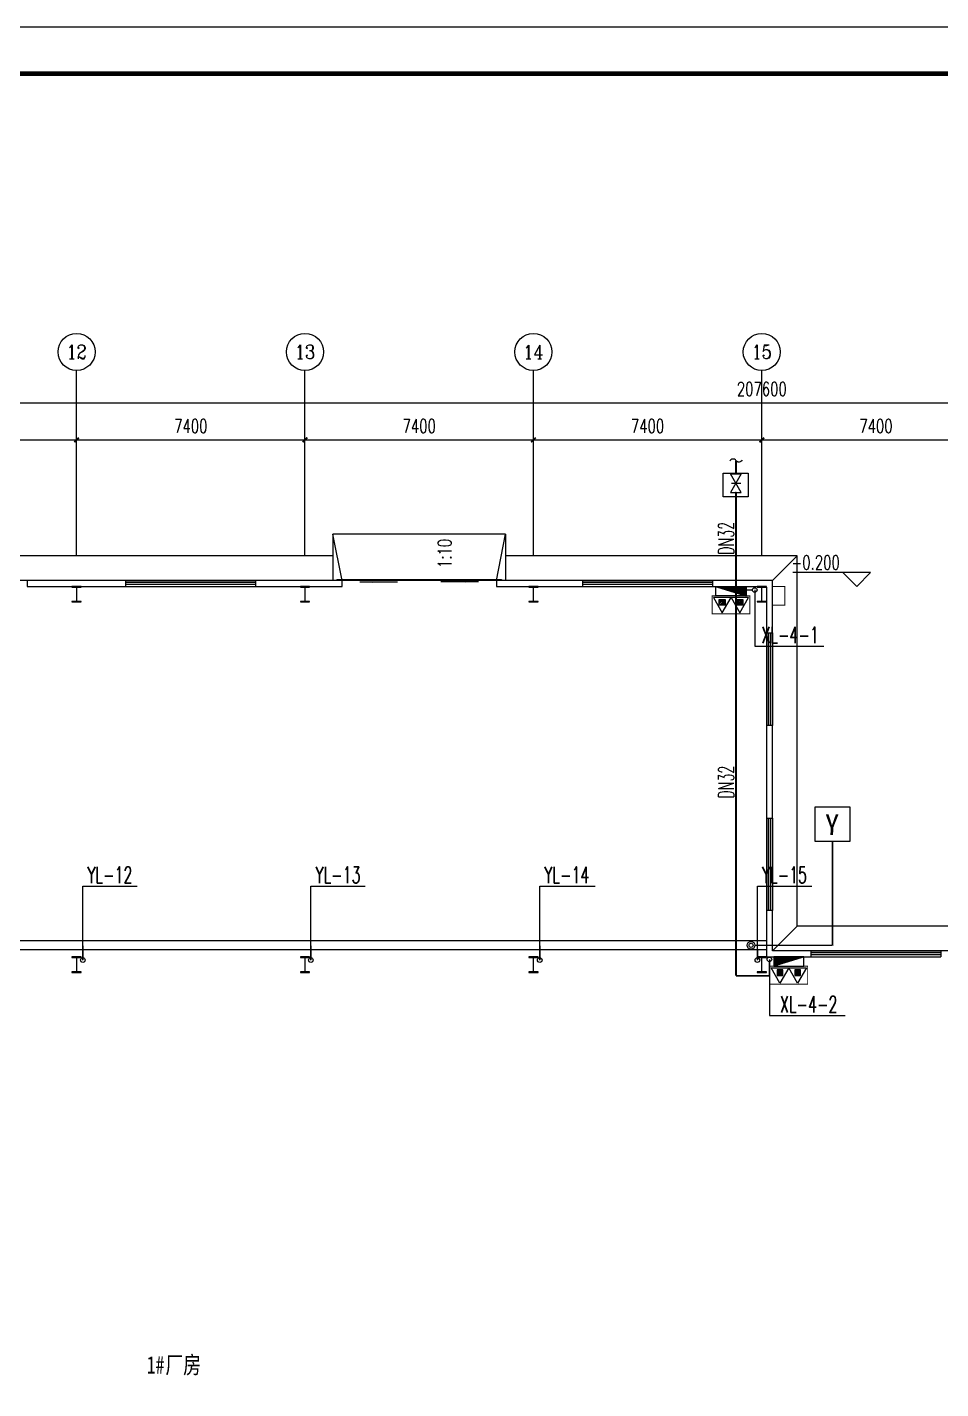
# Model space of a CAD drawing. Extents: x -409572 to -157272, y 600795 to 878326.
# Drawn here: x -310519 to -280919, y 742051 to 786159 of the extents above; entities that cross this region are included whole.
import ezdxf
from ezdxf.enums import TextEntityAlignment as Align

# ---------------------------------------------------------------- set-up
doc = ezdxf.new("R2010")
doc.units = 0
doc.header["$LTSCALE"] = 1000
doc.header["$MEASUREMENT"] = 0
for name, pattern in [('CENTER2', [1.125, 0.75, -0.125, 0.125, -0.125]), ('DASHDOT2', [0.5, 0.25, -0.125, 0, -0.125]), ('PHANTOM2', [1.25, 0.625, -0.125, 0.125, -0.125, 0.125, -0.125])]:
    doc.linetypes.add(name, pattern=pattern)
doc.layers.get('0').update_dxf_attribs({"linetype": 'CONTINUOUS'})
doc.layers.get('DEFPOINTS').update_dxf_attribs({"linetype": 'CONTINUOUS'})
for name, color, linetype in [('_TCH_MASK', 7, 'CONTINUOUS'), ('AXIS', 3, 'CONTINUOUS'), ('AXIS_TEXT', 7, 'CONTINUOUS'), ('COLUMN', 9, 'CONTINUOUS'), ('DIM_ELEV', 3, 'CONTINUOUS'), ('DIM_SYMB', 3, 'CONTINUOUS'), ('DIM_消防', 3, 'CONTINUOUS'), ('DIM_雨水', 3, 'CONTINUOUS'), ('EQUIP_消防', 7, 'CONTINUOUS'), ('GROUND', 2, 'CONTINUOUS'), ('PIPE-消防', 1, 'CONTINUOUS'), ('PIPE-雨水', 4, 'PHANTOM2'), ('PUB_TEXT', 7, 'CONTINUOUS'), ('PUB_TITLE', 4, 'CONTINUOUS'), ('STAIR', 2, 'CONTINUOUS'), ('TWT_TEXT', 7, 'CONTINUOUS'), ('VALVE_消防', 7, 'CONTINUOUS'), ('VPIPE-消防', 1, 'DASHDOT2'), ('VPIPE-雨水', 4, 'PHANTOM2'), ('WALL', 9, 'CONTINUOUS'), ('WINDOW', 4, 'CONTINUOUS'), ('WIRE-照明', 1, 'CONTINUOUS'), ('雨水', 6, 'CONTINUOUS')]:
    doc.layers.add(name, color=color, linetype=linetype)
doc.styles.add('_TCH_AXIS', font='COMPLEX', dxfattribs={"bigfont": 'GBCBIG'})
doc.styles.add('_TCH_DIM', font='SIMPLEX', dxfattribs={"bigfont": 'GBCBIG'})
doc.styles.add('_TWT_SERIAL', font='COMPLEX', dxfattribs={"width": 0.8, "height": 3.5, "bigfont": 'HZTXT'})
doc.styles.add('COMPLEX', font='COMPLEX')
doc.styles.add('DIM_FONT', font='SIMPLEX.shx', dxfattribs={"width": 0.7})
doc.styles.add('STY53', font='COMPLEX', dxfattribs={"width": 0.6, "bigfont": 'HZTXT'})
doc.styles.add('图签黑体', font='simhei.ttf', dxfattribs={"width": 0.75})
doc.styles.add('宋体', font='')
doc.styles.get('宋体').set_extended_font_data('SimSun')
doc.dimstyles.new('DIMN150', dxfattribs={"dimscale": 1.5, "dimtxt": 300, "dimasz": 100, "dimexe": 250, "dimexo": 300, "dimgap": 150, "dimtad": 1, "dimdec": 0, "dimzin": 0, "dimtxsty": 'DIM_FONT', "dimblk": 'ARCHTICK', "dimcen": 0.09, "dimclrt": 7, "dimazin": 3, "dimtfac": 1, "dimtdec": 0, "dimtix": 1, "dimtmove": 0, "dimatfit": 3, "dimtolj": 1, "dimtzin": 0})

# ---------------------------------------------------------------- blocks, each defined once
blk = doc.blocks.new('$WINLIB2D$00000001')
at = {"color": 0}
for points in [[(-0.5, 0.5), (-0.5, -0.5)], [(-0.5, 0.5), (0.5, 0.5)], [(0.5, -0.5), (0.5, 0.5)], [(0.5, 0.167), (-0.5, 0.167)], [(0.5, -0.167), (-0.5, -0.167)], [(-0.5, -0.5), (0.5, -0.5)]]:
    blk.add_lwpolyline(points, dxfattribs=at)
blk = doc.blocks.new('$DORLIB2D$00000130')
at = {"color": 0, "linetype": 'CONTINUOUS'}
for p, q in [((-0.5333, 0.6601), (-0.5333, 0.5127)), ((0, 0.6601), (-0.5333, 0.6601)), ((0, 0.5127), (0, 0.6601)), ((0.5333, 0.6601), (0, 0.6601)), ((0.5333, 0.6601), (0.5333, 0.5127)), ((0, 0.5127), (-0.5333, 0.5127)), ((0.5333, 0.5127), (0, 0.5127)), ((-0.3853, 0.2694), (-0.1396, 0.2694)), ((-0.3853, 0.2694), (-0.2999, 0.2144)), ((-0.2999, 0.2144), (-0.2999, 0.2694)), ((0.3853, 0.2694), (0.1396, 0.2694)), ((0.2999, 0.2144), (0.2999, 0.2694)), ((0.3853, 0.2694), (0.2999, 0.2144))]:
    blk.add_line(p, q, dxfattribs=at)
blk = doc.blocks.new('_AXISO')
blk.add_circle((0, 0), 0.5)
at = {"layer": 'AXIS_TEXT', "style": 'COMPLEX', "width": 1.041667}
blk.add_attdef('A', text='', height=0.56, dxfattribs=at).set_placement((-0.25, -0.28), (0.25, -0.28), align=Align.FIT)
blk = doc.blocks.new('_ARCHTICK')
at = {"color": 0, "linetype": 'BYBLOCK', "const_width": 0.4}
blk.add_lwpolyline([(-0.5, -0.5), (0.5, 0.5)], dxfattribs=at)
blk = doc.blocks.new('*D86')
at = {"layer": 'AXIS', "color": 0}
for p, q in [((-390519, 767595), (-390519, 772470)), ((-182919, 767595), (-182919, 772470)), ((-390519, 772095), (-182919, 772095))]:
    blk.add_line(p, q, dxfattribs=at)
at = {"layer": 'DEFPOINTS', "color": 0}
for p in [(-182919, 772095), (-390519, 767145), (-182919, 767145)]:
    blk.add_point(p, dxfattribs=at)
at = {"layer": 'AXIS', "color": 0, "xscale": 150, "yscale": 150, "zscale": 150, "rotation": 180}
blk.add_blockref('_ARCHTICK', (-390519, 772095), dxfattribs=at)
at = {"layer": 'AXIS', "color": 0, "xscale": 150, "yscale": 150, "zscale": 150}
blk.add_blockref('_ARCHTICK', (-182919, 772095), dxfattribs=at)
at = {"layer": 'AXIS', "color": 7, "insert": (-286719, 772545), "char_height": 450, "attachment_point": 5, "style": 'DIM_FONT'}
blk.add_mtext('\\A1;207600', dxfattribs=at)
blk = doc.blocks.new('*D98')
at = {"layer": 'AXIS', "color": 0}
for p, q in [((-316319, 767595), (-316319, 771270)), ((-308919, 767595), (-308919, 771270)), ((-316319, 770895), (-308919, 770895))]:
    blk.add_line(p, q, dxfattribs=at)
at = {"layer": 'DEFPOINTS', "color": 0}
for p in [(-308919, 770895), (-316319, 767145), (-308919, 767145)]:
    blk.add_point(p, dxfattribs=at)
at = {"layer": 'AXIS', "color": 0, "xscale": 150, "yscale": 150, "zscale": 150, "rotation": 180}
blk.add_blockref('_ARCHTICK', (-316319, 770895), dxfattribs=at)
at = {"layer": 'AXIS', "color": 0, "xscale": 150, "yscale": 150, "zscale": 150}
blk.add_blockref('_ARCHTICK', (-308919, 770895), dxfattribs=at)
at = {"layer": 'AXIS', "color": 7, "insert": (-312619, 771345), "char_height": 450, "attachment_point": 5, "style": 'DIM_FONT'}
blk.add_mtext('\\A1;7400', dxfattribs=at)
blk = doc.blocks.new('*D99')
at = {"layer": 'AXIS', "color": 0}
for p, q in [((-308919, 767595), (-308919, 771270)), ((-301519, 767595), (-301519, 771270)), ((-308919, 770895), (-301519, 770895))]:
    blk.add_line(p, q, dxfattribs=at)
at = {"layer": 'DEFPOINTS', "color": 0}
for p in [(-301519, 770895), (-308919, 767145), (-301519, 767145)]:
    blk.add_point(p, dxfattribs=at)
at = {"layer": 'AXIS', "color": 0, "xscale": 150, "yscale": 150, "zscale": 150, "rotation": 180}
blk.add_blockref('_ARCHTICK', (-308919, 770895), dxfattribs=at)
at = {"layer": 'AXIS', "color": 0, "xscale": 150, "yscale": 150, "zscale": 150}
blk.add_blockref('_ARCHTICK', (-301519, 770895), dxfattribs=at)
at = {"layer": 'AXIS', "color": 7, "insert": (-305219, 771345), "char_height": 450, "attachment_point": 5, "style": 'DIM_FONT'}
blk.add_mtext('\\A1;7400', dxfattribs=at)
blk = doc.blocks.new('*D100')
at = {"layer": 'AXIS', "color": 0}
for p, q in [((-301519, 767595), (-301519, 771270)), ((-294119, 767595), (-294119, 771270)), ((-301519, 770895), (-294119, 770895))]:
    blk.add_line(p, q, dxfattribs=at)
at = {"layer": 'DEFPOINTS', "color": 0}
for p in [(-294119, 770895), (-301519, 767145), (-294119, 767145)]:
    blk.add_point(p, dxfattribs=at)
at = {"layer": 'AXIS', "color": 0, "xscale": 150, "yscale": 150, "zscale": 150, "rotation": 180}
blk.add_blockref('_ARCHTICK', (-301519, 770895), dxfattribs=at)
at = {"layer": 'AXIS', "color": 0, "xscale": 150, "yscale": 150, "zscale": 150}
blk.add_blockref('_ARCHTICK', (-294119, 770895), dxfattribs=at)
at = {"layer": 'AXIS', "color": 7, "insert": (-297819, 771345), "char_height": 450, "attachment_point": 5, "style": 'DIM_FONT'}
blk.add_mtext('\\A1;7400', dxfattribs=at)
blk = doc.blocks.new('*D101')
at = {"layer": 'AXIS', "color": 0}
for p, q in [((-294119, 767595), (-294119, 771270)), ((-286719, 767595), (-286719, 771270)), ((-294119, 770895), (-286719, 770895))]:
    blk.add_line(p, q, dxfattribs=at)
at = {"layer": 'DEFPOINTS', "color": 0}
for p in [(-286719, 770895), (-294119, 767145), (-286719, 767145)]:
    blk.add_point(p, dxfattribs=at)
at = {"layer": 'AXIS', "color": 0, "xscale": 150, "yscale": 150, "zscale": 150, "rotation": 180}
blk.add_blockref('_ARCHTICK', (-294119, 770895), dxfattribs=at)
at = {"layer": 'AXIS', "color": 0, "xscale": 150, "yscale": 150, "zscale": 150}
blk.add_blockref('_ARCHTICK', (-286719, 770895), dxfattribs=at)
at = {"layer": 'AXIS', "color": 7, "insert": (-290419, 771345), "char_height": 450, "attachment_point": 5, "style": 'DIM_FONT'}
blk.add_mtext('\\A1;7400', dxfattribs=at)
blk = doc.blocks.new('*D102')
at = {"layer": 'AXIS', "color": 0}
for p, q in [((-286719, 767595), (-286719, 771270)), ((-279319, 767595), (-279319, 771270)), ((-286719, 770895), (-279319, 770895))]:
    blk.add_line(p, q, dxfattribs=at)
at = {"layer": 'DEFPOINTS', "color": 0}
for p in [(-279319, 770895), (-286719, 767145), (-279319, 767145)]:
    blk.add_point(p, dxfattribs=at)
at = {"layer": 'AXIS', "color": 0, "xscale": 150, "yscale": 150, "zscale": 150, "rotation": 180}
blk.add_blockref('_ARCHTICK', (-286719, 770895), dxfattribs=at)
at = {"layer": 'AXIS', "color": 0, "xscale": 150, "yscale": 150, "zscale": 150}
blk.add_blockref('_ARCHTICK', (-279319, 770895), dxfattribs=at)
at = {"layer": 'AXIS', "color": 7, "insert": (-283019, 771345), "char_height": 450, "attachment_point": 5, "style": 'DIM_FONT'}
blk.add_mtext('\\A1;7400', dxfattribs=at)
blk = doc.blocks.new('$ATTACHMENT$00000214')
h = blk.add_hatch()
h.set_pattern_fill('ANSI31', color=256, scale=200, style=0)
h.set_pattern_definition([(45, (-38543.802, -6842.639), (-17.67767, 17.67767), [])])
h.paths.add_polyline_path([(-65, 2), (65, 2), (65, -128), (-65, -128)])
for points in [[(0, 172), (-198, -172), (198, -172)], [(-65, 2), (65, 2), (65, -128), (-65, -128)]]:
    blk.add_lwpolyline(points, close=True)
blk = doc.blocks.new('D22222')
at = {"layer": 'PIPE-消防', "color": 3, "ltscale": 2, "const_width": 20}
blk.add_lwpolyline([(-220006, -23693), (-219158, -23693), (-219158, -24098), (-220006, -24098)], close=True, dxfattribs=at)
at = {"layer": 'EQUIP_消防', "rotation": 180}
for p in [(-219780, -23901), (-219383, -23901)]:
    blk.add_blockref('$ATTACHMENT$00000214', p, dxfattribs=at)
blk = doc.blocks.new('PSLG')
for radius in [0.75, 0.4]:
    blk.add_circle((0, 0), radius)
blk = doc.blocks.new('*X12')
at = {"color": 0}
for p, q in [((7200.6125, 5700.6125), (7201, 5700.6125)), ((7200.61875, 5700.61875), (7201, 5700.61875)), ((7200.625, 5700.625), (7201, 5700.625)), ((7200.63125, 5700.63125), (7201, 5700.63125)), ((7200.6375, 5700.6375), (7201, 5700.6375)), ((7200.64375, 5700.64375), (7201, 5700.64375)), ((7200.65, 5700.65), (7201, 5700.65)), ((7200.65625, 5700.65625), (7201, 5700.65625)), ((7200.6625, 5700.6625), (7201, 5700.6625)), ((7200.66875, 5700.66875), (7201, 5700.66875)), ((7200.675, 5700.675), (7201, 5700.675)), ((7200.68125, 5700.68125), (7201, 5700.68125)), ((7200.6875, 5700.6875), (7201, 5700.6875)), ((7200.69375, 5700.69375), (7201, 5700.69375)), ((7200.7, 5700.7), (7201, 5700.7)), ((7200.70625, 5700.70625), (7201, 5700.70625)), ((7200.7125, 5700.7125), (7201, 5700.7125)), ((7200.71875, 5700.71875), (7201, 5700.71875)), ((7200.725, 5700.725), (7201, 5700.725)), ((7200.73125, 5700.73125), (7201, 5700.73125)), ((7200.7375, 5700.7375), (7201, 5700.7375)), ((7200.74375, 5700.74375), (7201, 5700.74375)), ((7200.75, 5700.75), (7201, 5700.75)), ((7200.75625, 5700.75625), (7201, 5700.75625)), ((7200.7625, 5700.7625), (7201, 5700.7625)), ((7200.76875, 5700.76875), (7201, 5700.76875)), ((7200.775, 5700.775), (7201, 5700.775)), ((7200.78125, 5700.78125), (7201, 5700.78125)), ((7200.7875, 5700.7875), (7201, 5700.7875)), ((7200.79375, 5700.79375), (7201, 5700.79375)), ((7200.8, 5700.8), (7201, 5700.8)), ((7200.80625, 5700.80625), (7201, 5700.80625)), ((7200.8125, 5700.8125), (7201, 5700.8125)), ((7200.81875, 5700.81875), (7201, 5700.81875)), ((7200.825, 5700.825), (7201, 5700.825)), ((7200.83125, 5700.83125), (7201, 5700.83125)), ((7200.8375, 5700.8375), (7201, 5700.8375)), ((7200.84375, 5700.84375), (7201, 5700.84375)), ((7200.85, 5700.85), (7201, 5700.85)), ((7200.85625, 5700.85625), (7201, 5700.85625)), ((7200.8625, 5700.8625), (7201, 5700.8625)), ((7200.86875, 5700.86875), (7201, 5700.86875)), ((7200.875, 5700.875), (7201, 5700.875)), ((7200.88125, 5700.88125), (7201, 5700.88125)), ((7200.8875, 5700.8875), (7201, 5700.8875)), ((7200.89375, 5700.89375), (7201, 5700.89375)), ((7200.9, 5700.9), (7201, 5700.9)), ((7200.90625, 5700.90625), (7201, 5700.90625)), ((7200.9125, 5700.9125), (7201, 5700.9125)), ((7200.91875, 5700.91875), (7201, 5700.91875)), ((7200.925, 5700.925), (7201, 5700.925)), ((7200.93125, 5700.93125), (7201, 5700.93125)), ((7200.9375, 5700.9375), (7201, 5700.9375)), ((7200.94375, 5700.94375), (7201, 5700.94375)), ((7200.95, 5700.95), (7201, 5700.95)), ((7200.95625, 5700.95625), (7201, 5700.95625)), ((7200.9625, 5700.9625), (7201, 5700.9625)), ((7200.96875, 5700.96875), (7201, 5700.96875)), ((7200.975, 5700.975), (7201, 5700.975)), ((7200.98125, 5700.98125), (7201, 5700.98125)), ((7200.9875, 5700.9875), (7201, 5700.9875)), ((7200.99375, 5700.99375), (7201, 5700.99375)), ((7200.1625, 5700.1625), (7201, 5700.1625)), ((7200.16875, 5700.16875), (7201, 5700.16875)), ((7200.175, 5700.175), (7201, 5700.175)), ((7200.18125, 5700.18125), (7201, 5700.18125)), ((7200.1875, 5700.1875), (7201, 5700.1875)), ((7200.19375, 5700.19375), (7201, 5700.19375)), ((7200.2, 5700.2), (7201, 5700.2)), ((7200.20625, 5700.20625), (7201, 5700.20625)), ((7200.2125, 5700.2125), (7201, 5700.2125)), ((7200.21875, 5700.21875), (7201, 5700.21875)), ((7200.225, 5700.225), (7201, 5700.225)), ((7200.23125, 5700.23125), (7201, 5700.23125)), ((7200.2375, 5700.2375), (7201, 5700.2375)), ((7200.24375, 5700.24375), (7201, 5700.24375)), ((7200.25, 5700.25), (7201, 5700.25)), ((7200.25625, 5700.25625), (7201, 5700.25625)), ((7200.2625, 5700.2625), (7201, 5700.2625)), ((7200.26875, 5700.26875), (7201, 5700.26875)), ((7200.275, 5700.275), (7201, 5700.275)), ((7200.28125, 5700.28125), (7201, 5700.28125)), ((7200.2875, 5700.2875), (7201, 5700.2875)), ((7200.29375, 5700.29375), (7201, 5700.29375)), ((7200.3, 5700.3), (7201, 5700.3)), ((7200.30625, 5700.30625), (7201, 5700.30625)), ((7200.3125, 5700.3125), (7201, 5700.3125)), ((7200.31875, 5700.31875), (7201, 5700.31875)), ((7200.325, 5700.325), (7201, 5700.325)), ((7200.33125, 5700.33125), (7201, 5700.33125)), ((7200.3375, 5700.3375), (7201, 5700.3375)), ((7200.34375, 5700.34375), (7201, 5700.34375)), ((7200.35, 5700.35), (7201, 5700.35)), ((7200.35625, 5700.35625), (7201, 5700.35625)), ((7200.3625, 5700.3625), (7201, 5700.3625)), ((7200.36875, 5700.36875), (7201, 5700.36875)), ((7200.375, 5700.375), (7201, 5700.375)), ((7200.38125, 5700.38125), (7201, 5700.38125)), ((7200.3875, 5700.3875), (7201, 5700.3875)), ((7200.39375, 5700.39375), (7201, 5700.39375)), ((7200.4, 5700.4), (7201, 5700.4)), ((7200.40625, 5700.40625), (7201, 5700.40625)), ((7200.4125, 5700.4125), (7201, 5700.4125)), ((7200.41875, 5700.41875), (7201, 5700.41875)), ((7200.425, 5700.425), (7201, 5700.425)), ((7200.43125, 5700.43125), (7201, 5700.43125)), ((7200.4375, 5700.4375), (7201, 5700.4375)), ((7200.44375, 5700.44375), (7201, 5700.44375)), ((7200.45, 5700.45), (7201, 5700.45)), ((7200.45625, 5700.45625), (7201, 5700.45625)), ((7200.4625, 5700.4625), (7201, 5700.4625)), ((7200.46875, 5700.46875), (7201, 5700.46875)), ((7200.475, 5700.475), (7201, 5700.475)), ((7200.48125, 5700.48125), (7201, 5700.48125)), ((7200.4875, 5700.4875), (7201, 5700.4875)), ((7200.49375, 5700.49375), (7201, 5700.49375)), ((7200.5, 5700.5), (7201, 5700.5)), ((7200.50625, 5700.50625), (7201, 5700.50625)), ((7200.5125, 5700.5125), (7201, 5700.5125)), ((7200.51875, 5700.51875), (7201, 5700.51875)), ((7200.525, 5700.525), (7201, 5700.525)), ((7200.53125, 5700.53125), (7201, 5700.53125)), ((7200.5375, 5700.5375), (7201, 5700.5375)), ((7200.54375, 5700.54375), (7201, 5700.54375)), ((7200.55, 5700.55), (7201, 5700.55)), ((7200.55625, 5700.55625), (7201, 5700.55625)), ((7200.5625, 5700.5625), (7201, 5700.5625)), ((7200.56875, 5700.56875), (7201, 5700.56875)), ((7200.575, 5700.575), (7201, 5700.575)), ((7200.58125, 5700.58125), (7201, 5700.58125)), ((7200.5875, 5700.5875), (7201, 5700.5875)), ((7200.59375, 5700.59375), (7201, 5700.59375)), ((7200.6, 5700.6), (7201, 5700.6)), ((7200.60625, 5700.60625), (7201, 5700.60625)), ((7200.00625, 5700.00625), (7201, 5700.00625)), ((7200.0125, 5700.0125), (7201, 5700.0125)), ((7200.01875, 5700.01875), (7201, 5700.01875)), ((7200.025, 5700.025), (7201, 5700.025)), ((7200.03125, 5700.03125), (7201, 5700.03125)), ((7200.0375, 5700.0375), (7201, 5700.0375)), ((7200.04375, 5700.04375), (7201, 5700.04375)), ((7200.05, 5700.05), (7201, 5700.05)), ((7200.05625, 5700.05625), (7201, 5700.05625)), ((7200.0625, 5700.0625), (7201, 5700.0625)), ((7200.06875, 5700.06875), (7201, 5700.06875)), ((7200.075, 5700.075), (7201, 5700.075)), ((7200.08125, 5700.08125), (7201, 5700.08125)), ((7200.0875, 5700.0875), (7201, 5700.0875)), ((7200.09375, 5700.09375), (7201, 5700.09375)), ((7200.1, 5700.1), (7201, 5700.1)), ((7200.10625, 5700.10625), (7201, 5700.10625)), ((7200.1125, 5700.1125), (7201, 5700.1125)), ((7200.11875, 5700.11875), (7201, 5700.11875)), ((7200.125, 5700.125), (7201, 5700.125)), ((7200.13125, 5700.13125), (7201, 5700.13125)), ((7200.1375, 5700.1375), (7201, 5700.1375)), ((7200.14375, 5700.14375), (7201, 5700.14375)), ((7200.15, 5700.15), (7201, 5700.15)), ((7200.15625, 5700.15625), (7201, 5700.15625))]:
    blk.add_line(p, q, dxfattribs=at)
blk = doc.blocks.new('$ATTACHMENT$00000088')
for p, q in [((325, 0), (-325, -200)), ((325, 0), (-325, 0)), ((-325, 0), (-325, -200)), ((325, -200), (325, 0)), ((-325, -200), (325, -200))]:
    blk.add_line(p, q)
at = {"xscale": 650, "yscale": 200, "zscale": 650, "rotation": 180}
blk.add_blockref('*X12', (4680325, 1140000), dxfattribs=at)
blk = doc.blocks.new('$VALVE$00000296')
for points in [[(-125, 72), (-125, -72), (125, 72), (125, -72), (-125, 72)], [(0, 60), (0, -64)]]:
    blk.add_lwpolyline(points)
for p in [(-125, 0), (125, 0)]:
    blk.add_point(p)
blk = doc.blocks.new('$TWTSYS$00000132')
at = {"elevation": 0}
blk.add_lwpolyline([(7, -101, -0.575183), (0, 0, 0.604745), (-11, 101, 16.924828)], format="xyb", dxfattribs=at)
blk = doc.blocks.new('JOJ')
at = {"color": 8, "const_width": 30}
blk.add_lwpolyline([(-286368.8, 765545.4), (-285968.8, 765545.4), (-285968.8, 766145.4), (-286368.8, 766145.4)], dxfattribs=at)
at = {"layer": '_TCH_MASK', "color": 8}
for p, q in [((-390318.8, 754679), (-286568.8, 754679)), ((-286568.8, 754379), (-390318.8, 754379))]:
    blk.add_line(p, q, dxfattribs=at)
at = {"layer": 'AXIS', "color": 8}
for p, q in [((-308918.8, 767145.4), (-308918.8, 773145.4)), ((-301518.8, 767145.4), (-301518.8, 773145.4)), ((-294118.8, 767145.4), (-294118.8, 773145.4)), ((-286718.8, 767145.4), (-286718.8, 773145.4))]:
    blk.add_line(p, q, dxfattribs=at)
at = {"layer": 'COLUMN', "color": 8}
for p, q in [((-308768.8, 766145.4), (-309068.8, 766145.4)), ((-309068.8, 766145.4), (-309068.8, 766127.4)), ((-309068.8, 766127.4), (-308928.8, 766127.4)), ((-308928.8, 766127.4), (-308923.8, 766122.4)), ((-308923.8, 766122.4), (-308923.8, 765668.4)), ((-308913.8, 766122.4), (-308908.8, 766127.4)), ((-308913.8, 765668.4), (-308913.8, 766122.4)), ((-308908.8, 766127.4), (-308768.8, 766127.4)), ((-308768.8, 766127.4), (-308768.8, 766145.4)), ((-301368.8, 766145.4), (-301668.8, 766145.4)), ((-301668.8, 766145.4), (-301668.8, 766127.4)), ((-301668.8, 766127.4), (-301528.8, 766127.4)), ((-301528.8, 766127.4), (-301523.8, 766122.4)), ((-301523.8, 766122.4), (-301523.8, 765668.4)), ((-301513.8, 766122.4), (-301508.8, 766127.4)), ((-301513.8, 765668.4), (-301513.8, 766122.4)), ((-301508.8, 766127.4), (-301368.8, 766127.4)), ((-301368.8, 766127.4), (-301368.8, 766145.4)), ((-293968.8, 766145.4), (-294268.8, 766145.4)), ((-294268.8, 766145.4), (-294268.8, 766127.4)), ((-294268.8, 766127.4), (-294128.8, 766127.4)), ((-294128.8, 766127.4), (-294123.8, 766122.4)), ((-294123.8, 766122.4), (-294123.8, 765668.4)), ((-294113.8, 766122.4), (-294108.8, 766127.4)), ((-294113.8, 765668.4), (-294113.8, 766122.4)), ((-294108.8, 766127.4), (-293968.8, 766127.4)), ((-293968.8, 766127.4), (-293968.8, 766145.4)), ((-286568.8, 766145.4), (-286868.8, 766145.4)), ((-286868.8, 766145.4), (-286868.8, 766127.4)), ((-286868.8, 766127.4), (-286728.8, 766127.4)), ((-286728.8, 766127.4), (-286723.8, 766122.4)), ((-286723.8, 766122.4), (-286723.8, 765668.4)), ((-286713.8, 766122.4), (-286708.8, 766127.4)), ((-286713.8, 765668.4), (-286713.8, 766122.4)), ((-286708.8, 766127.4), (-286568.8, 766127.4)), ((-286568.8, 766127.4), (-286568.8, 766145.4)), ((-308928.8, 765663.4), (-309068.8, 765663.4)), ((-309068.8, 765663.4), (-309068.8, 765645.4)), ((-309068.8, 765645.4), (-308768.8, 765645.4)), ((-308923.8, 765668.4), (-308928.8, 765663.4)), ((-308908.8, 765663.4), (-308913.8, 765668.4)), ((-308768.8, 765663.4), (-308908.8, 765663.4)), ((-308768.8, 765645.4), (-308768.8, 765663.4)), ((-301528.8, 765663.4), (-301668.8, 765663.4)), ((-301668.8, 765663.4), (-301668.8, 765645.4)), ((-301668.8, 765645.4), (-301368.8, 765645.4)), ((-301523.8, 765668.4), (-301528.8, 765663.4)), ((-301508.8, 765663.4), (-301513.8, 765668.4)), ((-301368.8, 765663.4), (-301508.8, 765663.4)), ((-301368.8, 765645.4), (-301368.8, 765663.4)), ((-294128.8, 765663.4), (-294268.8, 765663.4)), ((-294268.8, 765663.4), (-294268.8, 765645.4)), ((-294268.8, 765645.4), (-293968.8, 765645.4)), ((-294123.8, 765668.4), (-294128.8, 765663.4)), ((-294108.8, 765663.4), (-294113.8, 765668.4)), ((-293968.8, 765663.4), (-294108.8, 765663.4)), ((-293968.8, 765645.4), (-293968.8, 765663.4)), ((-286728.8, 765663.4), (-286868.8, 765663.4)), ((-286868.8, 765663.4), (-286868.8, 765645.4)), ((-286868.8, 765645.4), (-286568.8, 765645.4)), ((-286723.8, 765668.4), (-286728.8, 765663.4)), ((-286708.8, 765663.4), (-286713.8, 765668.4)), ((-286568.8, 765663.4), (-286708.8, 765663.4)), ((-286568.8, 765645.4), (-286568.8, 765663.4)), ((-308768.8, 754145.4), (-309068.8, 754145.4)), ((-309068.8, 754145.4), (-309068.8, 754127.4)), ((-309068.8, 754127.4), (-308928.8, 754127.4)), ((-308928.8, 754127.4), (-308923.8, 754122.4)), ((-308923.8, 754122.4), (-308923.8, 753668.4)), ((-308913.8, 754122.4), (-308908.8, 754127.4)), ((-308913.8, 753668.4), (-308913.8, 754122.4)), ((-308908.8, 754127.4), (-308768.8, 754127.4)), ((-308768.8, 754127.4), (-308768.8, 754145.4)), ((-301368.8, 754145.4), (-301668.8, 754145.4)), ((-301668.8, 754145.4), (-301668.8, 754127.4)), ((-301668.8, 754127.4), (-301528.8, 754127.4)), ((-301528.8, 754127.4), (-301523.8, 754122.4)), ((-301523.8, 754122.4), (-301523.8, 753668.4)), ((-301513.8, 754122.4), (-301508.8, 754127.4)), ((-301513.8, 753668.4), (-301513.8, 754122.4)), ((-301508.8, 754127.4), (-301368.8, 754127.4)), ((-301368.8, 754127.4), (-301368.8, 754145.4)), ((-293968.8, 754145.4), (-294268.8, 754145.4)), ((-294268.8, 754145.4), (-294268.8, 754127.4)), ((-294268.8, 754127.4), (-294128.8, 754127.4)), ((-294128.8, 754127.4), (-294123.8, 754122.4)), ((-294123.8, 754122.4), (-294123.8, 753668.4)), ((-294113.8, 754122.4), (-294108.8, 754127.4)), ((-294113.8, 753668.4), (-294113.8, 754122.4)), ((-294108.8, 754127.4), (-293968.8, 754127.4)), ((-293968.8, 754127.4), (-293968.8, 754145.4)), ((-286568.8, 754145.4), (-286868.8, 754145.4)), ((-286868.8, 754145.4), (-286868.8, 754127.4)), ((-286868.8, 754127.4), (-286728.8, 754127.4)), ((-286728.8, 754127.4), (-286723.8, 754122.4)), ((-286723.8, 754122.4), (-286723.8, 753668.4)), ((-286713.8, 754122.4), (-286708.8, 754127.4)), ((-286713.8, 753668.4), (-286713.8, 754122.4)), ((-286708.8, 754127.4), (-286568.8, 754127.4)), ((-286568.8, 754127.4), (-286568.8, 754145.4)), ((-308928.8, 753663.4), (-309068.8, 753663.4)), ((-309068.8, 753663.4), (-309068.8, 753645.4)), ((-309068.8, 753645.4), (-308768.8, 753645.4)), ((-308923.8, 753668.4), (-308928.8, 753663.4)), ((-308908.8, 753663.4), (-308913.8, 753668.4)), ((-308768.8, 753663.4), (-308908.8, 753663.4)), ((-308768.8, 753645.4), (-308768.8, 753663.4)), ((-301528.8, 753663.4), (-301668.8, 753663.4)), ((-301668.8, 753663.4), (-301668.8, 753645.4)), ((-301668.8, 753645.4), (-301368.8, 753645.4)), ((-301523.8, 753668.4), (-301528.8, 753663.4)), ((-301508.8, 753663.4), (-301513.8, 753668.4)), ((-301368.8, 753663.4), (-301508.8, 753663.4)), ((-301368.8, 753645.4), (-301368.8, 753663.4)), ((-294128.8, 753663.4), (-294268.8, 753663.4)), ((-294268.8, 753663.4), (-294268.8, 753645.4)), ((-294268.8, 753645.4), (-293968.8, 753645.4)), ((-294123.8, 753668.4), (-294128.8, 753663.4)), ((-294108.8, 753663.4), (-294113.8, 753668.4)), ((-293968.8, 753663.4), (-294108.8, 753663.4)), ((-293968.8, 753645.4), (-293968.8, 753663.4)), ((-286728.8, 753663.4), (-286868.8, 753663.4)), ((-286868.8, 753663.4), (-286868.8, 753645.4)), ((-286868.8, 753645.4), (-286568.8, 753645.4)), ((-286723.8, 753668.4), (-286728.8, 753663.4)), ((-286708.8, 753663.4), (-286713.8, 753668.4)), ((-286568.8, 753663.4), (-286708.8, 753663.4)), ((-286568.8, 753645.4), (-286568.8, 753663.4))]:
    blk.add_line(p, q, dxfattribs=at)
at = {"layer": 'DIM_ELEV', "color": 8}
for p, q in [((-283191.5, 766595.4), (-285711.5, 766595.4)), ((-283641.5, 766145.4), (-284091.5, 766595.4)), ((-283641.5, 766145.4), (-283191.5, 766595.4))]:
    blk.add_line(p, q, dxfattribs=at)
at = {"layer": 'DIM_SYMB', "color": 8}
blk.add_lwpolyline([(-296614.5, 766701.1, 0, 0, 0), (-296614.5, 767254.6, 120, 0, 0), (-296614.5, 767704.6, 0, 0, 0)], format="xyseb", dxfattribs=at)
at = {"layer": 'GROUND', "color": 8}
for p, q in [((-300618.8, 767145.4), (-376418.8, 767145.4)), ((-285568.8, 767145.4), (-295018.8, 767145.4)), ((-286368.8, 766345.4), (-285568.8, 767145.4)), ((-285568.8, 755145.4), (-285568.8, 767145.4)), ((-300618.8, 766345.4), (-376418.8, 766345.4)), ((-286368.8, 766345.4), (-295018.8, 766345.4)), ((-286368.8, 754345.4), (-286368.8, 766345.4)), ((-286368.8, 754345.4), (-285568.8, 755145.4)), ((-182118.8, 755145.4), (-285568.8, 755145.4)), ((-182918.8, 754345.4), (-286368.8, 754345.4))]:
    blk.add_line(p, q, dxfattribs=at)
at = {"layer": 'STAIR', "color": 8}
for p, q in [((-295018.8, 767845.4), (-300618.8, 767845.4)), ((-300618.8, 767845.4), (-300618.8, 766345.4)), ((-300318.8, 766345.4), (-300618.8, 767845.4)), ((-295318.8, 766345.4), (-295018.8, 767845.4)), ((-295018.8, 767845.4), (-295018.8, 766345.4)), ((-295018.8, 766345.4), (-300618.8, 766345.4))]:
    blk.add_line(p, q, dxfattribs=at)
at = {"layer": 'WALL', "color": 8}
for p, q in [((-308918.8, 766345.4), (-310518.8, 766345.4)), ((-310518.8, 766345.4), (-310518.8, 766145.4)), ((-307318.8, 766345.4), (-308918.8, 766345.4)), ((-307318.8, 766145.4), (-307318.8, 766345.4)), ((-301518.8, 766345.4), (-303118.8, 766345.4)), ((-303118.8, 766345.4), (-303118.8, 766145.4)), ((-300318.8, 766345.4), (-301518.8, 766345.4)), ((-300318.8, 766145.4), (-300318.8, 766345.4)), ((-294118.8, 766345.4), (-295318.8, 766345.4)), ((-295318.8, 766345.4), (-295318.8, 766145.4)), ((-292518.8, 766345.4), (-294118.8, 766345.4)), ((-292518.8, 766145.4), (-292518.8, 766345.4)), ((-286368.8, 766345.4), (-288318.8, 766345.4)), ((-288318.8, 766345.4), (-288318.8, 766145.4)), ((-286368.8, 764645.4), (-286368.8, 766345.4)), ((-310518.8, 766145.4), (-309068.8, 766145.4)), ((-308768.8, 766145.4), (-307318.8, 766145.4)), ((-303118.8, 766145.4), (-301668.8, 766145.4)), ((-301368.8, 766145.4), (-300318.8, 766145.4)), ((-295318.8, 766145.4), (-294268.8, 766145.4)), ((-293968.8, 766145.4), (-292518.8, 766145.4)), ((-288318.8, 766145.4), (-286868.8, 766145.4)), ((-286568.8, 766127.4), (-286568.8, 765663.4)), ((-286568.8, 765645.4), (-286568.8, 764645.4)), ((-286568.8, 764645.4), (-286368.8, 764645.4)), ((-286568.8, 761645.4), (-286568.8, 758645.4)), ((-286368.8, 761645.4), (-286568.8, 761645.4)), ((-286368.8, 758645.4), (-286368.8, 761645.4)), ((-286568.8, 758645.4), (-286368.8, 758645.4)), ((-286368.8, 755645.4), (-286568.8, 755645.4)), ((-286568.8, 755645.4), (-286568.8, 754145.4)), ((-286368.8, 754345.4), (-286368.8, 755645.4)), ((-285118.8, 754345.4), (-286368.8, 754345.4)), ((-285118.8, 754145.4), (-285118.8, 754345.4)), ((-286568.8, 754145.4), (-285118.8, 754145.4))]:
    blk.add_line(p, q, dxfattribs=at)
at = {"layer": 'AXIS', "color": 8}
ref = blk.add_blockref('_AXISO', (-308918.8, 773745.4), dxfattribs=dict(at, xscale=1200, yscale=1200, zscale=1200))
ref.add_attrib('A', '12', dxfattribs={"layer": 'AXIS_TEXT', "color": 8, "height": 454.4, "style": '_TCH_AXIS', "width": 1.034483}).set_placement((-309243.3, 773518.2), (-308594.2, 773518.2), align=Align.FIT)
ref = blk.add_blockref('_AXISO', (-301518.8, 773745.4), dxfattribs=dict(at, xscale=1200, yscale=1200, zscale=1200))
ref.add_attrib('A', '13', dxfattribs={"layer": 'AXIS_TEXT', "color": 8, "height": 454.4, "style": '_TCH_AXIS', "width": 1.034483}).set_placement((-301843.3, 773518.2), (-301194.2, 773518.2), align=Align.FIT)
ref = blk.add_blockref('_AXISO', (-294118.8, 773745.4), dxfattribs=dict(at, xscale=1200, yscale=1200, zscale=1200))
ref.add_attrib('A', '14', dxfattribs={"layer": 'AXIS_TEXT', "color": 8, "height": 445.3, "style": '_TCH_AXIS'}).set_placement((-294447.4, 773522.8), (-293790.1, 773522.8), align=Align.FIT)
ref = blk.add_blockref('_AXISO', (-286718.8, 773745.4), dxfattribs=dict(at, xscale=1200, yscale=1200, zscale=1200))
ref.add_attrib('A', '15', dxfattribs={"layer": 'AXIS_TEXT', "color": 8, "height": 454.4, "style": '_TCH_AXIS', "width": 1.034483}).set_placement((-287043.3, 773518.2), (-286394.2, 773518.2), align=Align.FIT)
at = {"layer": 'WINDOW', "color": 8}
for name, p, xscale, yscale, zscale in [('$WINLIB2D$00000001', (-305218.8, 766245.4), 4200, -200, 4200), ('$DORLIB2D$00000130', (-297818.8, 766245.4), -5000, 200, -5000), ('$WINLIB2D$00000001', (-290418.8, 766245.4), 4200, -200, 4200), ('$WINLIB2D$00000001', (-283018.8, 754245.4), 4200, -200, 4200)]:
    blk.add_blockref(name, p, dxfattribs=dict(at, xscale=xscale, yscale=yscale, zscale=zscale))
at = {"layer": 'WINDOW', "color": 8, "xscale": 3000, "yscale": -200, "zscale": 3000, "rotation": 270}
for p in [(-286468.8, 763145.4), (-286468.8, 757145.4)]:
    blk.add_blockref('$WINLIB2D$00000001', p, dxfattribs=at)
at = {"layer": 'PUB_TEXT', "color": 8, "style": '_TCH_DIM', "width": 0.705882}
blk.add_text('1:10', height=446.25, rotation=90, dxfattribs=at).set_placement((-296772, 766745.3))
at = {"layer": 'PUB_TEXT', "color": 8}
for s, height, style, width, p in [('-0.200', 446.25, '_TCH_DIM', 0.705882, (-285756.5, 766700.4)), ('1#', 563.29, '图签黑体', 0.75, (-306647.9, 740650.1)), ('厂房', 563.29, '图签黑体', 0.75, (-306040.3, 740650.1))]:
    blk.add_text(s, height=height, dxfattribs=dict(at, style=style, width=width)).set_placement(p)
at = {"layer": 'AXIS', "color": 8}
for p1, p2, distance, picture, middle in [((-390518.8, 767145.4), (-182918.8, 767145.4), 4950, '*D86', (-286718.8, 772545.4)), ((-316318.8, 767145.4), (-308918.8, 767145.4), 3750, '*D98', (-312618.8, 771345.4)), ((-308918.8, 767145.4), (-301518.8, 767145.4), 3750, '*D99', (-305218.8, 771345.4)), ((-301518.8, 767145.4), (-294118.8, 767145.4), 3750, '*D100', (-297818.8, 771345.4)), ((-294118.8, 767145.4), (-286718.8, 767145.4), 3750, '*D101', (-290418.8, 771345.4)), ((-286718.8, 767145.4), (-279318.8, 767145.4), 3750, '*D102', (-283018.8, 771345.4))]:
    dim = blk.add_aligned_dim(p1=p1, p2=p2, distance=distance, dimstyle='DIMN150', dxfattribs=at)
    dim.commit()
    dim.dimension.update_dxf_attribs({"geometry": picture, "text_midpoint": middle})

msp = doc.modelspace()

# ---------------------------------------------------------------- hatches: boundary and pattern name
at = {"layer": 'PIPE-雨水'}
msp.add_hatch(color=256, dxfattribs=at).paths.add_polyline_path([(-284427.7, 756416.8), (-284401.5, 756416.8), (-284401.5, 756390.5)])

# ---------------------------------------------------------------- linework, layer by layer
at = {"elevation": 3000}
msp.add_lwpolyline([(-287974.2, 771714.7), (-287160.9, 771714.7), (-287160.9, 770942.7), (-287974.2, 770942.7)], close=True, dxfattribs=at)
at = {"layer": 'DIM_消防'}
for p, q in [((-286946.6, 767927.8), (-286946.6, 766103.7)), ((-286946.6, 766103.7), (-284703.6, 766103.7)), ((-286472.1, 755962), (-286472.1, 754137.9)), ((-286472.1, 754137.9), (-284021.2, 754137.9))]:
    msp.add_line(p, q, dxfattribs=at)
at = {"layer": 'DIM_雨水'}
for p, q in [((-308717.3, 755939.8, -3000), (-308717.3, 758329.6, -3000)), ((-308717.3, 758329.6, -3000), (-306956.1, 758329.6, -3000)), ((-301328.6, 755939.8, -3000), (-301328.6, 758329.6, -3000)), ((-301328.6, 758329.6, -3000), (-299567.4, 758329.6, -3000)), ((-293912.9, 755939.8, -3000), (-293912.9, 758329.6, -3000)), ((-293912.9, 758329.6, -3000), (-292121.6, 758329.6, -3000)), ((-286860.6, 755939.8, -3000), (-286860.6, 758329.6, -3000)), ((-286860.6, 758329.6, -3000), (-285099.4, 758329.6, -3000))]:
    msp.add_line(p, q, dxfattribs=at)
at = {"layer": 'PIPE-消防', "linetype": 'CENTER2', "ltscale": 2, "const_width": 70}
for points in [[(-287554, 771688.7), (-287554, 772121.2)], [(-287554, 755432.4), (-287554, 771088.7)]]:
    msp.add_lwpolyline(points, dxfattribs=at)
at = {"layer": 'PIPE-消防', "const_width": 52.5}
for points in [[(-287021.6, 767927.8), (-287554, 767927.8)], [(-286472.1, 755887), (-286472.1, 755424.8)], [(-286472.1, 755432.4), (-287554, 755432.4)]]:
    msp.add_lwpolyline(points, dxfattribs=at)
at = {"layer": 'PIPE-雨水', "const_width": 52.5}
for points in [[(-284427.7, 756416.8), (-284427.7, 759783.3)], [(-308717.3, 755939.8), (-308717.3, 756407.8)], [(-301328.6, 755939.8), (-301328.6, 756407.8)], [(-293912.9, 755939.8), (-293912.9, 756407.8)], [(-286939.1, 756416.8), (-284427.7, 756416.8)], [(-286860.6, 755939.8), (-286860.6, 756273)]]:
    msp.add_lwpolyline(points, dxfattribs=at)
at = {"layer": 'PUB_TITLE'}
msp.add_lwpolyline([(-409572, 697059), (-157272, 697059), (-157272, 786159), (-409572, 786159)], close=True, dxfattribs=at)
at = {"layer": 'PUB_TITLE', "const_width": 150}
msp.add_lwpolyline([(-405822, 698559), (-158772, 698559), (-158772, 784659), (-405822, 784659)], close=True, dxfattribs=at)
at = {"layer": 'VPIPE-消防', "linetype": 'CONTINUOUS'}
for centre in [(-286946.6, 767927.8), (-286472.1, 755962)]:
    msp.add_circle(centre, 75, dxfattribs=at)
at = {"layer": 'VPIPE-雨水', "linetype": 'CONTINUOUS'}
for centre in [(-308717.3, 755939.8), (-301328.6, 755939.8), (-293912.9, 755939.8), (-286860.6, 755939.8)]:
    msp.add_circle(centre, 75, dxfattribs=at)
at = {"layer": '雨水', "elevation": -3000}
msp.add_lwpolyline([(-284990.2, 760908.3), (-283865.2, 760908.3), (-283865.2, 759783.3), (-284990.2, 759783.3)], close=True, dxfattribs=at)

# ---------------------------------------------------------------- block references
msp.add_blockref('JOJ', (0, 1894))
at = {"layer": 'EQUIP_消防', "xscale": 2, "yscale": 2, "zscale": 2, "rotation": 90.00000000001046}
msp.add_blockref('$TWTSYS$00000132', (-287554, 772121.2), dxfattribs=at)
at = {"layer": 'EQUIP_消防', "yscale": 1.5, "zscale": 1.5}
for p, xscale in [((-287715.5, 768039.4), -1.5), ((-285843.8, 756039.4), 1.5)]:
    msp.add_blockref('$ATTACHMENT$00000088', p, dxfattribs=dict(at, xscale=xscale))
at = {"layer": 'PIPE-消防', "color": 3, "yscale": 1.439999999944121, "zscale": 1.44}
for p, xscale in [((28482.7, 801857), 1.439999999944121), ((-602041.9, 789857), -1.439999999944121)]:
    msp.add_blockref('D22222', p, dxfattribs=dict(at, xscale=xscale))
at = {"layer": 'VALVE_消防', "xscale": 2.4, "yscale": 2.4, "zscale": 2.4, "rotation": 89.99999999998954}
msp.add_blockref('$VALVE$00000296', (-287554, 771388.7), dxfattribs=at)
at = {"layer": '雨水', "xscale": 168.0000066757202, "yscale": 168.0000066757202, "zscale": 1.4}
msp.add_blockref('PSLG', (-287065.1, 756416.8), dxfattribs=at)

# ---------------------------------------------------------------- texts
at = {"layer": 'TWT_TEXT', "style": '_TWT_SERIAL', "width": 0.64}
for s, p in [('XL-4-1', (-286728.6, 766208.7)), ('YL-12', (-308565.1, 758434.6, -3000)), ('YL-13', (-301176.4, 758434.6, -3000)), ('YL-14', (-293762.6, 758434.6, -3000)), ('YL-15', (-286708.4, 758434.6, -3000)), ('XL-4-2', (-286126.2, 754242.9))]:
    msp.add_text(s, height=525, dxfattribs=at).set_placement(p)
at = {"layer": 'WIRE-照明', "color": 3, "linetype": 'CONTINUOUS', "style": 'STY53', "width": 0.6}
for p in [(-287624.9, 769070.1, 3000), (-287624.9, 761173.9, 3000)]:
    msp.add_text('DN32', height=497.66, rotation=90, dxfattribs=at).set_placement(p)
at = {"layer": '雨水', "style": '宋体', "oblique": 1}
msp.add_text('Y', height=675, dxfattribs=at).set_placement((-284679.6, 759988, -3000))

doc.saveas('drawing.dxf')
